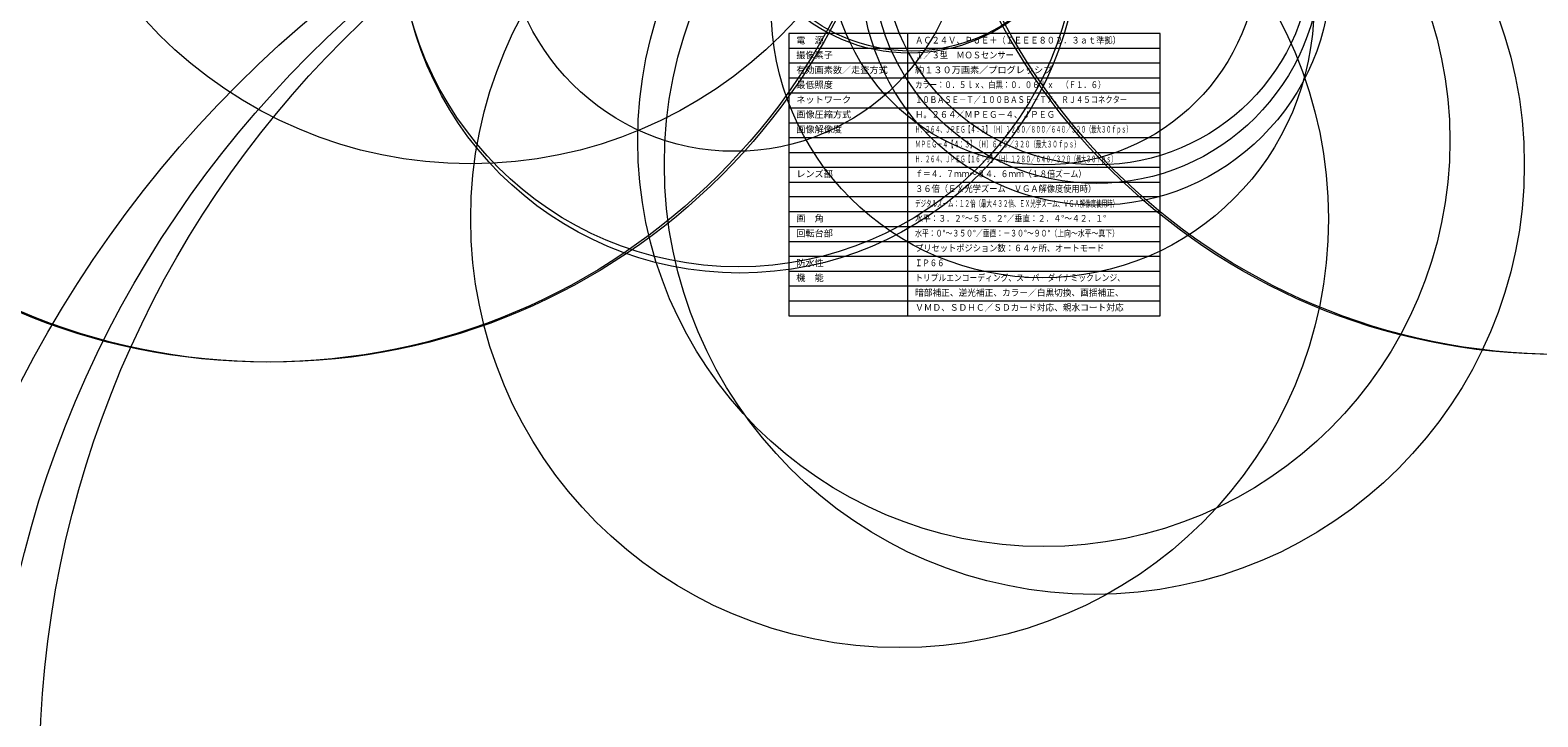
# Model space of a CAD drawing. Units: millimetres, scale not verified. Extents: x -9872 to 10125, y -1333 to 20075.
# Drawn here: x -318 to 189, y -252 to -20 of the extents above; entities that cross this region are included whole.
import ezdxf
from ezdxf.enums import TextEntityAlignment as Align

# ---------------------------------------------------------------- set-up
doc = ezdxf.new("R2010")
doc.units = ezdxf.units.MM
doc.header["$LTSCALE"] = 0.125
doc.layers.add('0-1_WAKU', color=1, linetype='Continuous', lineweight=18)
doc.layers.add('0-4_GAIKEI', color=1, linetype='Continuous', lineweight=18)
doc.layers.add('0-2_MOJI1', color=7, linetype='Continuous')
doc.styles.add('ＭＳ ゴシック', font='')
doc.styles.get('ＭＳ ゴシック').set_extended_font_data('MS Gothic')

msp = doc.modelspace()

# ---------------------------------------------------------------- linework, layer by layer
at = {"layer": '0-1_WAKU', "color": 4}
for p, q in [((-62.7718, -21.4989), (-62.7718, -116.4989)), ((62.2282, -21.4989), (-62.7718, -21.4989)), ((-22.7718, -116.4989), (-22.7718, -21.4989)), ((62.2282, -116.4989), (62.2282, -21.4989)), ((-62.7718, -116.4989), (62.2282, -116.4989))]:
    msp.add_line(p, q, dxfattribs=at)
at = {"layer": '0-1_WAKU'}
for p, q in [((62.2282, -26.4989), (-62.7718, -26.4989)), ((62.2282, -31.4989), (-62.7718, -31.4989)), ((62.2282, -36.4989), (-62.7718, -36.4989)), ((-62.7718, -41.4989), (62.2282, -41.4989)), ((-62.7718, -46.4989), (62.2282, -46.4989)), ((-62.7718, -51.4989), (62.2282, -51.4989)), ((-62.7718, -56.4989), (62.2282, -56.4989)), ((-62.7718, -61.4989), (62.2282, -61.4989)), ((-62.7718, -66.4989), (62.2282, -66.4989)), ((-62.7718, -71.4989), (62.2282, -71.4989)), ((62.2282, -76.4989), (-62.7718, -76.4989)), ((62.2282, -81.4989), (-62.7718, -81.4989)), ((-62.7718, -86.4989), (62.2282, -86.4989)), ((-62.7718, -91.4989), (62.2282, -91.4989)), ((-62.7718, -96.4989), (62.2282, -96.4989)), ((-62.7718, -101.4989), (62.2282, -101.4989)), ((-62.7718, -106.4989), (62.2282, -106.4989)), ((-62.7718, -111.4989), (62.2282, -111.4989))]:
    msp.add_line(p, q, dxfattribs=at)
at = {"layer": '0-4_GAIKEI'}
for centre, radius in [((-238.5054, 82.8778), 215.0153), ((-237.4324, 82.859), 215.0153), ((195.6686, 82.8124), 212.3644), ((196.7417, 82.8311), 212.3644), ((-169.9999, 82.604), 147.9619), ((-79.8316, 14.1651), 114.2277), ((-79.2668, 12.1), 114.2494), ((-22.0982, 30.6064), 58.6938), ((-21.4764, 30.7053), 58.0807), ((30.4275, -627.0742), 705.8096), ((33.4726, -320.4349), 398.5536), ((34.0974, -287.6832), 365.7985), ((34.2725, -270.6696), 349.3842), ((23.0518, -57.5568), 136.7235), ((40.0679, -65.6033), 144.7701), ((22.5905, -12.3781), 91.3511), ((23.122, 6.6324), 72.3237), ((40.6243, -0.1742), 79.1472), ((40.7763, 3.6012), 75.5619), ((41.122, 6.6324), 72.3237), ((-25.4961, -83.8956), 144.4049)]:
    msp.add_circle(centre, radius, dxfattribs=at)
at = {"layer": '0-4_GAIKEI', "color": 7}
msp.add_circle((-81.0671, 16.0356), 77.1793, dxfattribs=at)

# ---------------------------------------------------------------- texts
at = {"layer": '0-2_MOJI1', "style": 'ＭＳ ゴシック'}
for s, p in [('電\u3000源', (-60.2718, -25.4989)), ('撮像素子', (-60.2718, -30.4989)), ('有効画素数／走査方式', (-60.2718, -35.4989)), ('約１３０万画素／プログレッシブ', (-20.2718, -35.4989)), ('最低照度', (-60.2718, -40.4989)), ('ネットワーク', (-60.2718, -45.4989)), ('画像圧縮方式', (-60.2718, -50.4989)), ('画像解像度', (-60.2718, -55.4989)), ('レンズ部', (-60.2718, -70.4989)), ('画\u3000角', (-60.2718, -85.4989)), ('回転台部', (-60.2718, -90.4989)), ('防水性', (-60.2718, -100.4989)), ('機\u3000能', (-60.2718, -105.4989))]:
    msp.add_text(s, height=2.199, dxfattribs=at).set_placement(p, align=Align.BOTTOM_LEFT)
for s, width, p in [('ＡＣ２４Ｖ、ＰｏＥ＋（ＩＥＥＥ８０２．３ａｔ準拠）', 0.9, (-20.2718, -25.4989)), ('１／３型\u3000ＭＯＳセンサー', 0.9, (-20.2718, -30.4989)), ('カラー：０．５ｌｘ、白黒：０．０６ｌｘ\u3000（Ｆ１．６）', 0.8, (-20.2718, -40.4989)), ('１０ＢＡＳＥ－Ｔ／１００ＢＡＳＥ－ＴＸ、ＲＪ４５コネクター', 0.8, (-20.2718, -45.4989)), ('Ｈ。２６４／ＭＰＥＧ－４、ＪＰＥＧ', 0.9, (-20.2718, -50.4989)), ('Ｈ．２６４、ＪＰＥＧ【４：３】（Ｈ）１２８０／８００／６４０／３２０（最大３０ｆｐｓ）', 0.55, (-20.2718, -55.4989)), ('ＭＰＥＧ－４【４：３】（Ｈ）６４０／３２０（最大３０ｆｐｓ）', 0.6, (-20.2718, -60.4989)), ('Ｈ．２６４、ＪＰＥＧ【１６：９】（Ｈ）１２８０／６４０／３２０（最大３０ｆｐｓ）', 0.55, (-20.2718, -65.4989)), ('ｆ＝４．７ｍｍ～８４．６ｍｍ（１８倍ズーム）', 0.85, (-20.2718, -70.4989)), ('３６倍（ＥＸ光学ズーム\u3000ＶＧＡ解像度使用時）', 0.9, (-20.2718, -75.4989)), ('デジタルズーム：１２倍（最大４３２倍、ＥＸ光学ズーム、ＶＧＡ解像度使用時）', 0.6, (-20.2718, -80.4989)), ('水平：３．２°～５５．２°／垂直：２．４°～４２．１°', 0.85, (-20.2718, -85.4989)), ('水平：０°～３５０°／垂直：－３０°～９０°（上向～水平～真下）', 0.75, (-20.2718, -90.4989)), ('プリセットポジション数：６４ヶ所、オートモード', 0.9, (-20.2718, -95.4989)), ('ＩＰ６６', 0.8, (-20.2718, -100.4989)), ('トリプルエンコーディング、スーパーダイナミックレンジ、', 0.85, (-20.2718, -105.4989)), ('暗部補正、逆光補正、カラー／白黒切換、画揺補正、', 0.95, (-20.2718, -110.4989)), ('ＶＭＤ、ＳＤＨＣ／ＳＤカード対応、親水コート対応', 0.95, (-20.2718, -115.4989))]:
    msp.add_text(s, height=2.199, dxfattribs=dict(at, width=width)).set_placement(p, align=Align.BOTTOM_LEFT)

doc.saveas('drawing.dxf')
